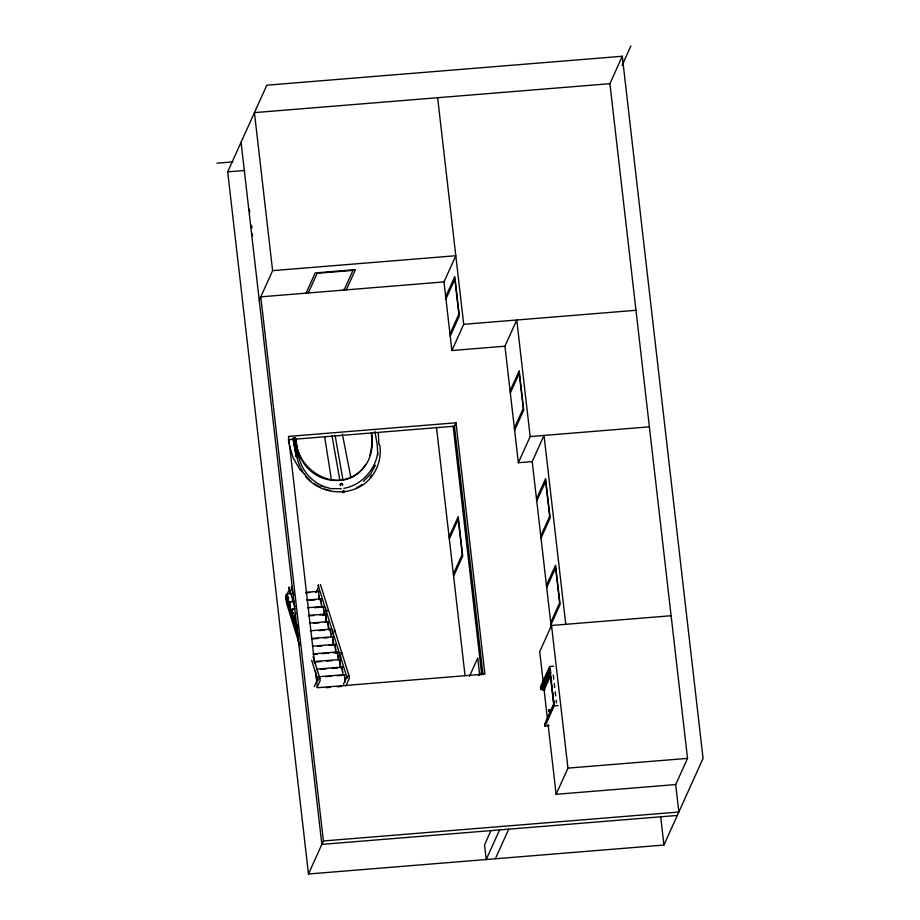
<?xml version="1.0" encoding="UTF-8"?>
<svg xmlns="http://www.w3.org/2000/svg" width="920" height="920" viewBox="0 0 920 920"><rect width="100%" height="100%" fill="white"/><g stroke="black" fill="none" stroke-linecap="round" stroke-linejoin="round"><path stroke-width="1.38" d="M288.017 598.092L288.017 601.944L289.19 605.728M292.733 611.961L292.733 617.101L293.905 620.885M297.447 632.247L297.447 625.841M550.172 710.447C550.332 713.333 550.286 707.94 550.079 710.493M551.011 710.297L551.195 711.401L550.896 709.711M551.091 711.194L550.999 709.964M369.966 455.4L371.921 444.762L371.484 432.71C380.523 489.659 305.842 498.41 296.217 443.762M377.729 452.847C375.176 470.12 361.249 485.346 343.85 488.336M340.135 484.38L340.917 483.655A1.529 1.403 -16.5 0 1 341.86 483.644L342.573 484.345M227.689 171.856L266.823 85.192L622.288 56.246L703.064 758.39L663.941 845.054L308.476 874L227.689 171.856L244.755 170.464M259.244 300.253L272.608 270.641L254.437 112.631L609.903 83.685L622.288 56.246M306.072 293.146L315.203 272.93L355.43 269.652L346.299 289.869M287.281 593.848L288.362 605.797L287.281 593.848L291.548 593.504M287.937 596.85L285.855 597.022L289.409 589.156L289.179 587.109M289.466 593.481L291.502 588.984M293.56 613.145L290.72 613.375L289.409 601.956L293.905 601.082M291.996 609.005L293.077 620.954L291.755 609.523L294.837 608.775M290.72 613.375L289.639 601.427M565.765 624.312L544.03 435.424L532.208 461.61L518.351 462.737L530.173 436.551L516.764 320.01L504.942 346.196L451.881 350.52L443.992 281.911L455.814 255.725L272.608 270.641M293.169 619.206L295.952 613.065M296.711 624.151L297.781 636.099L296.872 625.588M298.275 628.291L295.423 628.521L294.354 616.584M445.694 296.746L454.825 276.529L459.344 315.859L450.225 336.076M445.947 298.897L454.825 279.22L458.85 314.26L449.972 333.925M316.077 592.388L318.619 586.776L318.389 584.729M305.773 592.342L318.584 591.307L315.502 592.066M306.705 600.035L320.93 598.885L321.356 605.119M323.058 606.981L323.288 606.464L307.648 607.729M322.931 615.595L325.714 609.454L325.473 607.418M325.024 615.434L327.244 610.512M309.511 623.116L328.003 621.609L324.921 622.369M451.881 350.52L463.703 324.323L437.632 97.715M310.442 630.809L330.36 629.188L330.452 632.569M330.567 637.088L332.798 632.132L332.568 630.096M332.488 637.295L332.718 636.766L311.385 638.503M314.284 686.584L317.837 678.719L319.93 678.546L320.16 680.581L317.112 687.332M335.823 653.43L335.075 644.345L312.317 646.196M337.686 656.731L337.433 651.923L313.248 653.89M337.651 659.789L339.905 654.798M339.169 660.87L340.86 657.121M316.537 669.15L342.148 667.069L342.401 671.876M483.034 674.67L454.445 426.202L455.998 422.786L288.512 436.425L314.64 663.458M344.264 675.176L344.505 674.647L316.054 676.959M622.115 65.4L630.879 46M343.493 684.204L347.047 676.338L349.128 676.165L349.37 678.212L345.816 686.067M510.082 390.942L519.213 370.725L523.745 410.055L514.613 430.272M510.335 393.093L519.213 373.428L523.238 408.457L514.36 428.122M449.086 536.866L458.217 516.649L462.737 555.979L453.606 576.196M449.328 539.016L458.217 519.351L462.242 554.38L453.364 574.045M308.476 874L323.391 840.972L260.786 296.838L443.992 281.911M536.498 498.858L545.617 478.641L550.148 517.96L541.017 538.177M536.74 500.997L545.617 481.332L549.654 516.373L540.776 536.038M469.534 676.2L477.756 657.995L479.722 675.073M478.676 675.452L479.849 672.853M546.445 585.407L555.577 565.191L560.107 604.52L550.976 624.737M546.698 587.558L555.577 567.893L559.613 602.922L550.723 622.587M671.117 615.733L551.54 625.473L539.707 651.67L543.317 683.043M553.621 666.218L549.596 666.54L540.477 686.757L540.718 688.907L541.454 688.838L550.332 669.173L550.654 672.876M540.718 688.907L549.596 669.231L553.633 704.271L544.755 723.936L544.996 726.087L549.021 725.754M550.62 672.554L542.995 689.436L541.535 689.563L550.332 670.07M545.031 690L543.076 690.149L550.631 673.428M544.111 690.069L550.493 675.912M490.981 830.564L484.518 844.87L486.208 859.521L499.572 829.92M548.918 709.688L549.102 711.597L548.929 710.596M554.197 703.685L545.479 723.879L552.702 707.894M544.996 726.087L554.127 705.87L549.596 666.54M495.351 858.785L508.714 829.173M609.903 83.685L687.527 758.379L675.694 784.564L556.117 794.305L567.95 768.119L551.54 625.473M375.44 465.244L370.599 474.099L363.596 481.309M365.78 464.393C344.482 497.812 296.746 473.834 295.711 439.058M295.366 437.702L298.643 456.297L296.711 456.849L293.526 438.426M298.643 456.297L296.711 456.803M216.936 163.185L232.668 161.897M308.913 292.192L308.269 292.962L317.147 273.298L352.981 270.377L344.103 290.041L343.286 289.397M463.703 324.323L635.973 310.293M288.408 439.725L454.445 426.202M530.173 436.551L649.382 426.845M305.543 592.871L309.81 592.526M299.632 645.196L286.534 603.129L285.97 598.241L288.753 598.011M289.409 601.956L293.675 601.599M309.315 600.334L315.008 599.874M291.755 609.523L294.607 609.293M314.525 607.683L320.206 607.211M308.579 615.422L325.645 614.043L326.634 622.598M308.338 615.952L314.03 615.491M319.723 615.02L325.416 614.56L326.232 621.702M313.547 623.288L319.24 622.828M318.745 630.637L324.438 630.177M312.57 638.905L318.262 638.445M323.943 637.985L328.221 637.64M317.768 646.254L322.034 645.909M329.153 645.334L334.846 644.862M313.018 654.407L317.285 654.062M321.551 653.717L328.659 653.143M332.925 652.786L337.203 652.441M339.664 652.763L341.757 652.591L341.987 654.626M314.18 661.572L339.791 659.502L340.779 668.069M315.376 661.986L321.057 661.526M326.749 661.066L332.442 660.594M320.574 669.334L326.266 668.874M331.959 668.403L337.64 667.943M325.772 676.683L331.464 676.211M337.157 675.751L342.849 675.292M325.898 687.688L330.165 687.344M337.284 686.769L341.55 686.423M553.633 704.271L554.357 704.214L553.874 700.879M554.127 705.87L558.153 705.536M567.95 768.119L687.527 758.379M323.391 840.972L678.856 812.015L675.694 784.564M677.315 815.442L321.839 844.387L241.063 142.243M341.297 488.692L330.809 488.623L320.493 485.553M298.517 455.998L298.597 456.032C301.3 469.878 311.202 481.562 324.242 486.841M305.428 476.353C319.757 493.614 347.242 497.248 365.079 483.299L365.136 483.253C376.406 474.133 382.065 459.275 379.764 444.958M304.669 474.433L299.736 469.257L293.169 457.895L289.386 445.245M318.124 585.316L347.277 678.373M288.914 587.696L294.917 606.855M311.638 660.226L318.078 680.754M320.471 584.568L349.128 676.165M291.26 586.948L293.825 595.148M313.076 656.673L319.93 678.546M285.97 598.241L298.643 638.94M290.375 609.523L291.157 612.042M295.09 624.668L295.872 627.198M342.355 434.091L350.899 477.595M551.126 711.275L550.942 709.607L550.884 710.447M374.865 431.342L377.315 445.222L377.729 455.411M335.087 435.367L342.964 479.941M331.993 435.804L339.871 480.378M295.136 437.978L298.367 456.297M294.917 438.081L298.149 456.412M294.883 439.081L297.896 456.136M294.331 437.724L297.585 456.171M294.101 438.265L297.275 456.216M293.802 438.334L296.976 456.285M294.48 442.669L294.986 445.487M293.308 438.518L296.481 456.791M293.066 438.15L296.32 456.757L293.238 439.725M249.251 209.265L249.734 211.991M288.385 439.599L289.133 443.831M324.634 436.574L331.51 480.32M252.23 233.599L252.54 235.83M660.663 816.511L663.941 845.054M532.208 461.61L551.322 627.785M553.299 674.969L553.782 679.167M554.265 683.365L554.748 687.562M555.231 691.759L555.714 695.957M556.197 700.143L556.519 702.949M551.137 677.074L551.62 681.283M552.103 685.481L552.425 688.275M553.069 693.001L553.391 696.681M504.942 346.196L518.351 462.737M543.973 688.746L547.584 720.13M548.078 724.408L556.117 794.305M542.995 689.436L543.076 690.149M541.454 688.838L541.535 689.563M455.998 422.786L484.909 674.095L317.434 687.734L315.457 670.599M453.146 426.305L481.723 674.774M436.459 427.11L465.025 675.441M344.505 674.647L345.322 681.789M344.597 678.029L344.919 680.88M342.148 667.069L342.964 674.21M339.549 660.019L340.377 667.161M337.433 651.923L338.089 657.627M334.65 629.924L334.891 631.971M335.075 644.345L336.065 652.912M332.718 636.766L333.707 645.334M332.649 638.721L333.304 644.425M330.36 629.188L331.016 634.904M328.003 621.609L328.992 630.177M327.934 623.564L328.589 629.28M323.288 606.464L323.943 612.168M320.93 598.885L321.919 607.453M318.584 591.307L319.562 599.874M318.837 596.114L319.159 598.966M294.112 617.101L295.423 628.521M285.625 594.976L285.855 597.022M378.258 432.768L378.948 444.532M340.733 485.76A1.242 1.196 24.3 0 1 340.388 484.173A1.242 1.196 24.3 0 1 341.975 483.736A1.242 1.196 24.3 0 1 342.596 485.254M371.772 475.306A41.745 40.169 24.3 0 1 370.139 477.365M362.296 484.414A41.745 40.169 24.3 0 1 356.488 487.703M330.084 490.544A41.745 40.169 24.3 0 1 324.817 489.06M319.803 486.944A41.745 40.169 24.3 0 1 313.961 483.425M310.753 480.895A41.745 40.169 24.3 0 1 304.336 473.926M302.795 471.684A41.745 40.169 24.3 0 1 300.794 468.165M300.207 466.957A41.745 40.169 24.3 0 1 297.229 458.091M342.263 491.579L342.976 492.522A1.529 1.403 -16.5 0 0 343.919 492.51L344.69 491.786L343.988 490.843A1.529 1.403 -16.5 0 0 343.045 490.854L342.263 491.579M548.711 709.814L548.86 711.482L548.711 709.814M251.608 227.976L251.47 225.308A29.934 2.185 79 0 0 251.608 227.976"/></g></svg>
